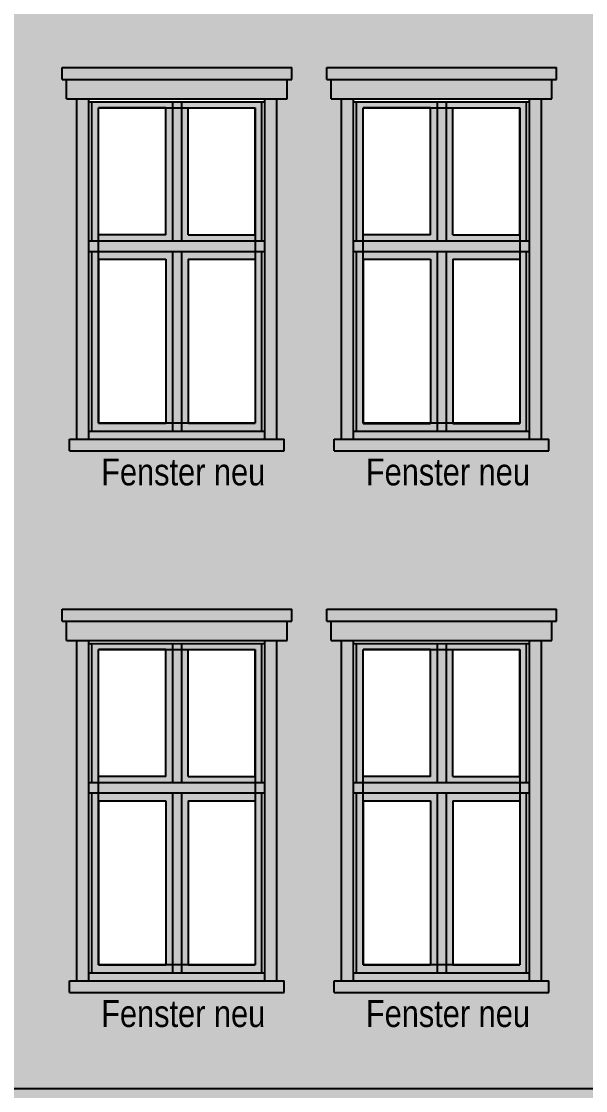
# Model space of a CAD drawing. Header units: metres. Extents: x 11 to 190, y 38 to 70.
# Drawn here: x 43.43 to 47.21, y 47.04 to 54.21 of the extents above; entities that cross this region are included whole.
import ezdxf
from ezdxf.enums import TextEntityAlignment as Align

# ---------------------------------------------------------------- set-up
doc = ezdxf.new("R2010")
doc.units = ezdxf.units.M
doc.header["$LTSCALE"] = 0.01
doc.header["$XCLIPFRAME"] = 2
doc.linetypes.add('AUSGEZOGEN', pattern=[1000, 1000, 0])
for name, color, linetype in [('A_Fensterrahmen', 1, 'CONTINUOUS'), ('A_Glasbild', 7, 'CONTINUOUS'), ('A_Schraff_Fassade_OG', 41, 'CONTINUOUS'), ('A_Schraff_Fensterrahmen', 255, 'CONTINUOUS'), ('A_Schraff_Gewaende', 23, 'CONTINUOUS'), ('A_Schraff_Sims', 17, 'CONTINUOUS'), ('A_TEXT', 2, 'CONTINUOUS'), ('FASSADE', 7, 'AUSGEZOGEN')]:
    doc.layers.add(name, color=color, linetype=linetype)
doc.styles.add('arial-n', font='ARIALN.TTF')
picture_1 = doc.add_image_def('image1.jpg', size_in_pixel=(60, 84))

msp = doc.modelspace()

# ---------------------------------------------------------------- hatches: boundary and pattern name
at = {"layer": 'A_Schraff_Fassade_OG'}
h = msp.add_hatch(color=256, dxfattribs=at)
h.paths.add_polyline_path([(36.2766, 57.2769), (36.2066, 57.2769), (36.2066, 57.4069), (36.1766, 57.4069), (36.1766, 57.4869), (37.7166, 57.4869), (37.7166, 57.4069), (37.6866, 57.4069), (37.6866, 57.2769), (37.6166, 57.2769), (37.6166, 56.0145), (38.1364, 56.0101), (38.1364, 57.2769), (38.0664, 57.2769), (38.0664, 57.4069), (38.0364, 57.4069), (38.0364, 57.4869), (39.5764, 57.4869), (39.5764, 57.4069), (39.5464, 57.4069), (39.5464, 57.2769), (39.4764, 57.2769), (39.4764, 55.9988), (40.0163, 55.9943), (40.0163, 57.2769), (39.9463, 57.2769), (39.9463, 57.4069), (39.9163, 57.4069), (39.9163, 57.4869), (41.4563, 57.4869), (41.4563, 57.4069), (41.4263, 57.4069), (41.4263, 57.2769), (41.3563, 57.2769), (41.3563, 55.983), (41.8962, 55.9784), (41.8962, 57.2769), (41.8262, 57.2769), (41.8262, 57.4069), (41.7962, 57.4069), (41.7962, 57.4869), (43.3362, 57.4869), (43.3362, 57.4069), (43.3062, 57.4069), (43.3062, 57.2769), (43.2362, 57.2769), (43.2362, 55.9671), (43.8014, 55.9624), (43.8014, 57.2769), (43.7314, 57.2769), (43.7314, 57.4069), (43.7014, 57.4069), (43.7014, 57.4869), (45.2414, 57.4869), (45.2414, 57.4069), (45.2114, 57.4069), (45.2114, 57.2769), (45.1414, 57.2769), (45.1414, 55.9511), (45.5763, 55.9474), (45.5763, 57.2769), (45.5063, 57.2769), (45.5063, 57.4069), (45.4763, 57.4069), (45.4763, 57.4869), (47.0163, 57.4869), (47.0163, 57.4069), (46.9863, 57.4069), (46.9863, 57.2769), (46.9163, 57.2769), (46.9163, 55.9361), (47.5311, 55.9309), (47.5311, 57.2769), (47.4611, 57.2769), (47.4611, 57.4069), (47.4311, 57.4069), (47.4311, 57.4869), (48.9711, 57.4869), (48.9711, 57.4069), (48.9411, 57.4069), (48.9411, 57.2769), (48.8711, 57.2769), (48.8711, 55.9196), (49.316, 55.9159), (49.316, 57.2769), (49.246, 57.2769), (49.246, 57.4069), (49.216, 57.4069), (49.216, 57.4869), (50.756, 57.4869), (50.756, 57.4069), (50.726, 57.4069), (50.726, 57.2769), (50.656, 57.2769), (50.656, 55.9046), (51.2604, 55.8995), (51.2604, 57.2769), (51.1904, 57.2769), (51.1904, 57.4069), (51.1604, 57.4069), (51.1604, 57.4869), (52.7004, 57.4869), (52.7004, 57.4069), (52.6704, 57.4069), (52.6704, 57.2769), (52.6004, 57.2769), (52.6004, 55.8882), (53.8467, 55.8777), (53.8467, 57.5884), (32.6003, 57.5884), (32.6003, 56.0568), (36.2766, 56.0258)])
h.paths.add_polyline_path([(53.8467, 55.8777), (52.6004, 55.8882), (52.6004, 54.9969), (52.6504, 54.9969), (52.6504, 54.9169), (51.2104, 54.9169), (51.2104, 54.9969), (51.2604, 54.9969), (51.2604, 55.8995), (50.656, 55.9046), (50.656, 54.9969), (50.706, 54.9969), (50.706, 54.9169), (49.266, 54.9169), (49.266, 54.9969), (49.316, 54.9969), (49.316, 55.9159), (48.8711, 55.9196), (48.8711, 54.9969), (48.9211, 54.9969), (48.9211, 54.9169), (47.4811, 54.9169), (47.4811, 54.9969), (47.5311, 54.9969), (47.5311, 55.9309), (46.9163, 55.9361), (46.9163, 54.9969), (46.9663, 54.9969), (46.9663, 54.9169), (45.5263, 54.9169), (45.5263, 54.9969), (45.5763, 54.9969), (45.5763, 55.9474), (45.1414, 55.9511), (45.1414, 54.9969), (45.1914, 54.9969), (45.1914, 54.9169), (43.7514, 54.9169), (43.7514, 54.9969), (43.8014, 54.9969), (43.8014, 55.9624), (43.2362, 55.9671), (43.2362, 54.9969), (43.2862, 54.9969), (43.2862, 54.9169), (41.8462, 54.9169), (41.8462, 54.9969), (41.8962, 54.9969), (41.8962, 55.9784), (41.3563, 55.983), (41.3563, 54.9969), (41.4063, 54.9969), (41.4063, 54.9169), (39.9663, 54.9169), (39.9663, 54.9969), (40.0163, 54.9969), (40.0163, 55.9943), (39.4764, 55.9988), (39.4764, 54.9969), (39.5264, 54.9969), (39.5264, 54.9169), (38.0864, 54.9169), (38.0864, 54.9969), (38.1364, 54.9969), (38.1364, 56.0101), (37.6166, 56.0145), (37.6166, 54.9969), (37.6666, 54.9969), (37.6666, 54.9169), (36.2266, 54.9169), (36.2266, 54.9969), (36.2766, 54.9969), (36.2766, 56.0258), (32.6003, 56.0568), (32.6003, 52.3124), (36.2766, 52.3124), (36.2766, 53.6909), (36.2066, 53.6909), (36.2066, 53.8209), (36.1766, 53.8209), (36.1766, 53.9009), (37.7166, 53.9009), (37.7166, 53.8209), (37.6866, 53.8209), (37.6866, 53.6909), (37.6166, 53.6909), (37.6166, 52.3124), (38.1364, 52.3124), (38.1364, 53.6909), (38.0664, 53.6909), (38.0664, 53.8209), (38.0364, 53.8209), (38.0364, 53.9009), (39.5764, 53.9009), (39.5764, 53.8209), (39.5464, 53.8209), (39.5464, 53.6909), (39.4764, 53.6909), (39.4764, 52.3124), (40.0163, 52.3124), (40.0163, 53.6909), (39.9463, 53.6909), (39.9463, 53.8209), (39.9163, 53.8209), (39.9163, 53.9009), (41.4563, 53.9009), (41.4563, 53.8209), (41.4263, 53.8209), (41.4263, 53.6909), (41.3563, 53.6909), (41.3563, 52.3124), (41.8962, 52.3124), (41.8962, 53.6909), (41.8262, 53.6909), (41.8262, 53.8209), (41.7962, 53.8209), (41.7962, 53.9009), (43.3362, 53.9009), (43.3362, 53.8209), (43.3062, 53.8209), (43.3062, 53.6909), (43.2362, 53.6909), (43.2362, 52.3124), (43.8014, 52.3124), (43.8014, 53.6909), (43.7314, 53.6909), (43.7314, 53.8209), (43.7014, 53.8209), (43.7014, 53.9009), (45.2414, 53.9009), (45.2414, 53.8209), (45.2114, 53.8209), (45.2114, 53.6909), (45.1414, 53.6909), (45.1414, 52.3124), (45.5763, 52.3124), (45.5763, 53.6909), (45.5063, 53.6909), (45.5063, 53.8209), (45.4763, 53.8209), (45.4763, 53.9009), (47.0163, 53.9009), (47.0163, 53.8209), (46.9863, 53.8209), (46.9863, 53.6909), (46.9163, 53.6909), (46.9163, 52.3124), (47.5311, 52.3124), (47.5311, 53.6909), (47.4611, 53.6909), (47.4611, 53.8209), (47.4311, 53.8209), (47.4311, 53.9009), (48.9711, 53.9009), (48.9711, 53.8209), (48.9411, 53.8209), (48.9411, 53.6909), (48.8711, 53.6909), (48.8711, 52.3124), (49.316, 52.3124), (49.316, 53.6909), (49.246, 53.6909), (49.246, 53.8209), (49.216, 53.8209), (49.216, 53.9009), (50.756, 53.9009), (50.756, 53.8209), (50.726, 53.8209), (50.726, 53.6909), (50.656, 53.6909), (50.656, 52.3124), (51.2604, 52.3124), (51.2604, 53.6909), (51.1904, 53.6909), (51.1904, 53.8209), (51.1604, 53.8209), (51.1604, 53.9009), (52.7004, 53.9009), (52.7004, 53.8209), (52.6704, 53.8209), (52.6704, 53.6909), (52.6004, 53.6909), (52.6004, 52.3124), (53.8467, 52.3124)])
h.paths.add_polyline_path([(53.8467, 52.3124), (52.6004, 52.3124), (52.6004, 51.4109), (52.6504, 51.4109), (52.6504, 51.3309), (51.2104, 51.3309), (51.2104, 51.4109), (51.2604, 51.4109), (51.2604, 52.3124), (50.656, 52.3124), (50.656, 51.4109), (50.706, 51.4109), (50.706, 51.3309), (49.266, 51.3309), (49.266, 51.4109), (49.316, 51.4109), (49.316, 52.3124), (48.8711, 52.3124), (48.8711, 51.4109), (48.9211, 51.4109), (48.9211, 51.3309), (47.4811, 51.3309), (47.4811, 51.4109), (47.5311, 51.4109), (47.5311, 52.3124), (46.9163, 52.3124), (46.9163, 51.4109), (46.9663, 51.4109), (46.9663, 51.3309), (45.5263, 51.3309), (45.5263, 51.4109), (45.5763, 51.4109), (45.5763, 52.3124), (45.1414, 52.3124), (45.1414, 51.4109), (45.1914, 51.4109), (45.1914, 51.3309), (43.7514, 51.3309), (43.7514, 51.4109), (43.8014, 51.4109), (43.8014, 52.3124), (43.2362, 52.3124), (43.2362, 51.4109), (43.2862, 51.4109), (43.2862, 51.3309), (41.8462, 51.3309), (41.8462, 51.4109), (41.8962, 51.4109), (41.8962, 52.3124), (41.3563, 52.3124), (41.3563, 51.4109), (41.4063, 51.4109), (41.4063, 51.3309), (39.9663, 51.3309), (39.9663, 51.4109), (40.0163, 51.4109), (40.0163, 52.3124), (39.4764, 52.3124), (39.4764, 51.4109), (39.5264, 51.4109), (39.5264, 51.3309), (38.0864, 51.3309), (38.0864, 51.4109), (38.1364, 51.4109), (38.1364, 52.3124), (37.6166, 52.3124), (37.6166, 51.4109), (37.6666, 51.4109), (37.6666, 51.3309), (36.2266, 51.3309), (36.2266, 51.4109), (36.2766, 51.4109), (36.2766, 52.3124), (32.6003, 52.3124), (32.6003, 49.2324), (36.2766, 49.2324), (36.2766, 50.061), (36.2066, 50.061), (36.2066, 50.191), (36.1766, 50.191), (36.1766, 50.271), (37.7166, 50.271), (37.7166, 50.191), (37.6866, 50.191), (37.6866, 50.061), (37.6166, 50.061), (37.6166, 49.2324), (38.1364, 49.2324), (38.1364, 50.061), (38.0664, 50.061), (38.0664, 50.191), (38.0364, 50.191), (38.0364, 50.271), (39.5764, 50.271), (39.5764, 50.191), (39.5464, 50.191), (39.5464, 50.061), (39.4764, 50.061), (39.4764, 49.2324), (40.0163, 49.2324), (40.0163, 50.061), (39.9463, 50.061), (39.9463, 50.191), (39.9163, 50.191), (39.9163, 50.271), (41.4563, 50.271), (41.4563, 50.191), (41.4263, 50.191), (41.4263, 50.061), (41.3563, 50.061), (41.3563, 49.2324), (41.8962, 49.2324), (41.8962, 50.061), (41.8262, 50.061), (41.8262, 50.191), (41.7962, 50.191), (41.7962, 50.271), (43.3362, 50.271), (43.3362, 50.191), (43.3062, 50.191), (43.3062, 50.061), (43.2362, 50.061), (43.2362, 49.2324), (43.8014, 49.2324), (43.8014, 50.061), (43.7314, 50.061), (43.7314, 50.191), (43.7014, 50.191), (43.7014, 50.271), (45.2414, 50.271), (45.2414, 50.191), (45.2114, 50.191), (45.2114, 50.061), (45.1414, 50.061), (45.1414, 49.2324), (45.5763, 49.2324), (45.5763, 50.061), (45.5063, 50.061), (45.5063, 50.191), (45.4763, 50.191), (45.4763, 50.271), (47.0163, 50.271), (47.0163, 50.191), (46.9863, 50.191), (46.9863, 50.061), (46.9163, 50.061), (46.9163, 49.2324), (47.5311, 49.2324), (47.5311, 50.061), (47.4611, 50.061), (47.4611, 50.191), (47.4311, 50.191), (47.4311, 50.271), (48.9711, 50.271), (48.9711, 50.191), (48.9411, 50.191), (48.9411, 50.061), (48.8711, 50.061), (48.8711, 49.2324), (49.316, 49.2324), (49.316, 50.061), (49.246, 50.061), (49.246, 50.191), (49.216, 50.191), (49.216, 50.271), (50.756, 50.271), (50.756, 50.191), (50.726, 50.191), (50.726, 50.061), (50.656, 50.061), (50.656, 49.2324), (51.2604, 49.2324), (51.2604, 50.061), (51.1904, 50.061), (51.1904, 50.191), (51.1604, 50.191), (51.1604, 50.271), (52.7004, 50.271), (52.7004, 50.191), (52.6704, 50.191), (52.6704, 50.061), (52.6004, 50.061), (52.6004, 49.2324), (53.8467, 49.2324)])
h.paths.add_polyline_path([(36.2766, 49.2324), (32.6003, 49.2324), (32.6003, 47.058), (53.8467, 47.058), (53.8467, 49.2324), (52.6004, 49.2324), (52.6004, 47.781), (52.6504, 47.781), (52.6504, 47.701), (51.2104, 47.701), (51.2104, 47.781), (51.2604, 47.781), (51.2604, 49.2324), (50.656, 49.2324), (50.656, 47.781), (50.706, 47.781), (50.706, 47.701), (49.266, 47.701), (49.266, 47.781), (49.316, 47.781), (49.316, 49.2324), (48.8711, 49.2324), (48.8711, 47.781), (48.9211, 47.781), (48.9211, 47.701), (47.4811, 47.701), (47.4811, 47.781), (47.5311, 47.781), (47.5311, 49.2324), (46.9163, 49.2324), (46.9163, 47.781), (46.9663, 47.781), (46.9663, 47.701), (45.5263, 47.701), (45.5263, 47.781), (45.5763, 47.781), (45.5763, 49.2324), (45.1414, 49.2324), (45.1414, 47.781), (45.1914, 47.781), (45.1914, 47.701), (43.7514, 47.701), (43.7514, 47.781), (43.8014, 47.781), (43.8014, 49.2324), (43.2362, 49.2324), (43.2362, 47.781), (43.2862, 47.781), (43.2862, 47.701), (41.8462, 47.701), (41.8462, 47.781), (41.8962, 47.781), (41.8962, 49.2324), (41.3563, 49.2324), (41.3563, 47.781), (41.4063, 47.781), (41.4063, 47.701), (39.9663, 47.701), (39.9663, 47.781), (40.0163, 47.781), (40.0163, 49.2324), (39.4764, 49.2324), (39.4764, 47.781), (39.5264, 47.781), (39.5264, 47.701), (38.0864, 47.701), (38.0864, 47.781), (38.1364, 47.781), (38.1364, 49.2324), (37.6166, 49.2324), (37.6166, 47.781), (37.6666, 47.781), (37.6666, 47.701), (36.2266, 47.701), (36.2266, 47.781), (36.2766, 47.781)])
at = {"layer": 'A_Schraff_Fensterrahmen'}
h = msp.add_hatch(color=256, dxfattribs=at)
h.paths.add_polyline_path([(44.4414, 53.6709), (43.9014, 53.6709), (43.9014, 52.739), (44.4414, 52.739)])
h.paths.add_polyline_path([(44.3964, 53.63), (44.3964, 52.78), (43.9464, 52.78), (43.9464, 53.63)], flags=16)
h.paths.add_polyline_path([(45.0414, 53.6709), (44.5014, 53.6709), (44.5014, 52.739), (45.0414, 52.739)])
h.paths.add_polyline_path([(44.5464, 53.63), (44.9964, 53.63), (44.9964, 52.78), (44.5464, 52.78)], flags=16)
h.paths.add_polyline_path([(44.5014, 53.6709), (44.4414, 53.6709), (44.4414, 52.739), (44.5014, 52.739)])
h.paths.add_polyline_path([(44.4414, 52.6689), (43.9014, 52.6689), (43.9014, 51.4636), (44.4414, 51.4636)])
h.paths.add_polyline_path([(44.3964, 52.6163), (44.3964, 51.5163), (43.9464, 51.5163), (43.9464, 52.6163)], flags=16)
h.paths.add_polyline_path([(45.0414, 52.6689), (44.5014, 52.6689), (44.5014, 51.4636), (45.0414, 51.4636)])
h.paths.add_polyline_path([(44.9964, 52.6163), (44.9964, 51.5163), (44.5464, 51.5163), (44.5464, 52.6163)], flags=16)
h.paths.add_polyline_path([(44.5014, 52.6689), (44.4414, 52.6689), (44.4414, 51.4636), (44.5014, 51.4636)])
h.paths.add_polyline_path([(45.0614, 52.7062), (43.8814, 52.7062), (43.8814, 52.6689), (45.0614, 52.6689)])
h.paths.add_polyline_path([(45.0614, 52.739), (43.8814, 52.739), (43.8814, 52.7062), (45.0614, 52.7062)])
h.paths.add_polyline_path([(45.0614, 51.4636), (43.8814, 51.4636), (43.8814, 51.4109), (45.0614, 51.4109)])
h = msp.add_hatch(color=256, dxfattribs=at)
h.paths.add_polyline_path([(46.2163, 53.6709), (45.6763, 53.6709), (45.6763, 52.739), (46.2163, 52.739)])
h.paths.add_polyline_path([(46.1713, 53.63), (46.1713, 52.78), (45.7213, 52.78), (45.7213, 53.63)], flags=16)
h.paths.add_polyline_path([(46.8163, 53.6709), (46.2763, 53.6709), (46.2763, 52.739), (46.8163, 52.739)])
h.paths.add_polyline_path([(46.3213, 53.63), (46.7713, 53.63), (46.7713, 52.78), (46.3213, 52.78)], flags=16)
h.paths.add_polyline_path([(46.2763, 53.6709), (46.2163, 53.6709), (46.2163, 52.739), (46.2763, 52.739)])
h.paths.add_polyline_path([(46.2163, 52.6689), (45.6763, 52.6689), (45.6763, 51.4636), (46.2163, 51.4636)])
h.paths.add_polyline_path([(46.1713, 52.6162), (46.1713, 51.5162), (45.7213, 51.5162), (45.7213, 52.6162)], flags=16)
h.paths.add_polyline_path([(46.8163, 52.6689), (46.2763, 52.6689), (46.2763, 51.4636), (46.8163, 51.4636)])
h.paths.add_polyline_path([(46.7713, 52.6162), (46.7713, 51.5162), (46.3213, 51.5162), (46.3213, 52.6162)], flags=16)
h.paths.add_polyline_path([(46.2763, 52.6689), (46.2163, 52.6689), (46.2163, 51.4636), (46.2763, 51.4636)])
h.paths.add_polyline_path([(46.8363, 52.7062), (45.6563, 52.7062), (45.6563, 52.6689), (46.8363, 52.6689)])
h.paths.add_polyline_path([(46.8363, 52.739), (45.6563, 52.739), (45.6563, 52.7062), (46.8363, 52.7062)])
h.paths.add_polyline_path([(46.8363, 51.4636), (45.6563, 51.4636), (45.6563, 51.4109), (46.8363, 51.4109)])
h = msp.add_hatch(color=256, dxfattribs=at)
h.paths.add_polyline_path([(44.4414, 50.041), (43.9014, 50.041), (43.9014, 49.1091), (44.4414, 49.1091)])
h.paths.add_polyline_path([(44.3964, 50.0001), (44.3964, 49.1501), (43.9464, 49.1501), (43.9464, 50.0001)], flags=16)
h.paths.add_polyline_path([(45.0414, 50.041), (44.5014, 50.041), (44.5014, 49.1091), (45.0414, 49.1091)])
h.paths.add_polyline_path([(44.5464, 50.0001), (44.9964, 50.0001), (44.9964, 49.1501), (44.5464, 49.1501)], flags=16)
h.paths.add_polyline_path([(44.5014, 50.041), (44.4414, 50.041), (44.4414, 49.1091), (44.5014, 49.1091)])
h.paths.add_polyline_path([(44.4414, 49.039), (43.9014, 49.039), (43.9014, 47.8337), (44.4414, 47.8337)])
h.paths.add_polyline_path([(44.3964, 48.9863), (44.3964, 47.8863), (43.9464, 47.8863), (43.9464, 48.9863)], flags=16)
h.paths.add_polyline_path([(45.0414, 49.039), (44.5014, 49.039), (44.5014, 47.8337), (45.0414, 47.8337)])
h.paths.add_polyline_path([(44.9964, 48.9863), (44.9964, 47.8863), (44.5464, 47.8863), (44.5464, 48.9863)], flags=16)
h.paths.add_polyline_path([(44.5014, 49.039), (44.4414, 49.039), (44.4414, 47.8337), (44.5014, 47.8337)])
h.paths.add_polyline_path([(45.0614, 49.0763), (43.8814, 49.0763), (43.8814, 49.039), (45.0614, 49.039)])
h.paths.add_polyline_path([(45.0614, 49.1091), (43.8814, 49.1091), (43.8814, 49.0763), (45.0614, 49.0763)])
h.paths.add_polyline_path([(45.0614, 47.8337), (43.8814, 47.8337), (43.8814, 47.781), (45.0614, 47.781)])
h = msp.add_hatch(color=256, dxfattribs=at)
h.paths.add_polyline_path([(46.2163, 50.041), (45.6763, 50.041), (45.6763, 49.1091), (46.2163, 49.1091)])
h.paths.add_polyline_path([(46.1713, 50), (46.1713, 49.15), (45.7213, 49.15), (45.7213, 50)], flags=16)
h.paths.add_polyline_path([(46.8163, 50.041), (46.2763, 50.041), (46.2763, 49.1091), (46.8163, 49.1091)])
h.paths.add_polyline_path([(46.3213, 50), (46.7713, 50), (46.7713, 49.15), (46.3213, 49.15)], flags=16)
h.paths.add_polyline_path([(46.2763, 50.041), (46.2163, 50.041), (46.2163, 49.1091), (46.2763, 49.1091)])
h.paths.add_polyline_path([(46.2163, 49.039), (45.6763, 49.039), (45.6763, 47.8337), (46.2163, 47.8337)])
h.paths.add_polyline_path([(46.1713, 48.9863), (46.1713, 47.8863), (45.7213, 47.8863), (45.7213, 48.9863)], flags=16)
h.paths.add_polyline_path([(46.8163, 49.039), (46.2763, 49.039), (46.2763, 47.8337), (46.8163, 47.8337)])
h.paths.add_polyline_path([(46.7713, 48.9863), (46.7713, 47.8863), (46.3213, 47.8863), (46.3213, 48.9863)], flags=16)
h.paths.add_polyline_path([(46.2763, 49.039), (46.2163, 49.039), (46.2163, 47.8337), (46.2763, 47.8337)])
h.paths.add_polyline_path([(46.8363, 49.0763), (45.6563, 49.0763), (45.6563, 49.039), (46.8363, 49.039)])
h.paths.add_polyline_path([(46.8363, 49.1091), (45.6563, 49.1091), (45.6563, 49.0763), (46.8363, 49.0763)])
h.paths.add_polyline_path([(46.8363, 47.8337), (45.6563, 47.8337), (45.6563, 47.781), (46.8363, 47.781)])
at = {"layer": 'A_Schraff_Gewaende'}
h = msp.add_hatch(color=256, dxfattribs=at)
h.dxf.hatch_style = 1
h.paths.add_polyline_path([(45.2414, 53.9009), (43.7014, 53.9009), (43.7014, 53.8209), (45.2414, 53.8209)])
h.paths.add_polyline_path([(45.2114, 53.8209), (43.7314, 53.8209), (43.7314, 53.6909), (45.2114, 53.6909)])
h.paths.add_polyline_path([(43.8814, 53.6909), (43.8014, 53.6909), (43.8014, 51.4109), (43.8814, 51.4109)])
h.paths.add_polyline_path([(45.1414, 53.6909), (45.0614, 53.6909), (45.0614, 51.4109), (45.1414, 51.4109)])
h.paths.add_polyline_path([(45.0614, 51.4636), (43.8814, 51.4636), (43.8814, 51.4109), (45.0614, 51.4109)])
h.paths.add_polyline_path([(45.2414, 51.4109), (43.7014, 51.4109), (43.7014, 51.3309), (45.2414, 51.3309)])
h = msp.add_hatch(color=256, dxfattribs=at)
h.dxf.hatch_style = 1
h.paths.add_polyline_path([(47.0163, 53.9009), (45.4763, 53.9009), (45.4763, 53.8209), (47.0163, 53.8209)])
h.paths.add_polyline_path([(46.9863, 53.8209), (45.5063, 53.8209), (45.5063, 53.6909), (46.9863, 53.6909)])
h.paths.add_polyline_path([(45.6563, 53.6909), (45.5763, 53.6909), (45.5763, 51.4109), (45.6563, 51.4109)])
h.paths.add_polyline_path([(46.9163, 53.6909), (46.8363, 53.6909), (46.8363, 51.4109), (46.9163, 51.4109)])
h.paths.add_polyline_path([(46.8363, 51.4636), (45.6563, 51.4636), (45.6563, 51.4109), (46.8363, 51.4109)])
h.paths.add_polyline_path([(47.0163, 51.4109), (45.4763, 51.4109), (45.4763, 51.3309), (47.0163, 51.3309)])
h = msp.add_hatch(color=256, dxfattribs=at)
h.dxf.hatch_style = 1
h.paths.add_polyline_path([(45.2414, 50.271), (43.7014, 50.271), (43.7014, 50.191), (45.2414, 50.191)])
h.paths.add_polyline_path([(45.2114, 50.191), (43.7314, 50.191), (43.7314, 50.061), (45.2114, 50.061)])
h.paths.add_polyline_path([(43.8814, 50.061), (43.8014, 50.061), (43.8014, 47.781), (43.8814, 47.781)])
h.paths.add_polyline_path([(45.1414, 50.061), (45.0614, 50.061), (45.0614, 47.781), (45.1414, 47.781)])
h.paths.add_polyline_path([(45.0614, 47.8337), (43.8814, 47.8337), (43.8814, 47.781), (45.0614, 47.781)])
h.paths.add_polyline_path([(45.2414, 47.781), (43.7014, 47.781), (43.7014, 47.701), (45.2414, 47.701)])
h = msp.add_hatch(color=256, dxfattribs=at)
h.dxf.hatch_style = 1
h.paths.add_polyline_path([(47.0163, 50.271), (45.4763, 50.271), (45.4763, 50.191), (47.0163, 50.191)])
h.paths.add_polyline_path([(46.9863, 50.191), (45.5063, 50.191), (45.5063, 50.061), (46.9863, 50.061)])
h.paths.add_polyline_path([(45.6563, 50.061), (45.5763, 50.061), (45.5763, 47.781), (45.6563, 47.781)])
h.paths.add_polyline_path([(46.9163, 50.061), (46.8363, 50.061), (46.8363, 47.781), (46.9163, 47.781)])
h.paths.add_polyline_path([(46.8363, 47.8337), (45.6563, 47.8337), (45.6563, 47.781), (46.8363, 47.781)])
h.paths.add_polyline_path([(47.0163, 47.781), (45.4763, 47.781), (45.4763, 47.701), (47.0163, 47.701)])
at = {"layer": 'A_Schraff_Sims'}
msp.add_hatch(color=256, dxfattribs=at).paths.add_polyline_path([(55.2957, 47.058), (31.1013, 47.058), (31.1013, 46.9703), (55.2957, 46.9703)])

# ---------------------------------------------------------------- linework, layer by layer
at = {"layer": 'A_Fensterrahmen'}
for p, q in [((43.8814, 53.6709), (45.0614, 53.6709)), ((43.9014, 52.739), (43.9014, 53.6709)), ((44.3964, 53.63), (43.9464, 53.63)), ((43.9464, 52.78), (43.9464, 53.63)), ((44.3964, 52.78), (44.3964, 53.63)), ((44.4414, 53.6709), (44.4414, 52.739)), ((44.5014, 53.6709), (44.5014, 52.739)), ((44.5464, 53.63), (44.9964, 53.63)), ((44.5464, 52.78), (44.5464, 53.63)), ((44.9964, 52.78), (44.9964, 53.63)), ((45.0414, 52.739), (45.0414, 53.6709)), ((45.6563, 53.6709), (46.8363, 53.6709)), ((45.6763, 52.739), (45.6763, 53.6709)), ((46.1713, 53.63), (45.7213, 53.63)), ((45.7213, 52.78), (45.7213, 53.63)), ((46.1713, 52.78), (46.1713, 53.63)), ((46.2163, 53.6709), (46.2163, 52.739)), ((46.2763, 53.6709), (46.2763, 52.739)), ((46.3213, 53.63), (46.7713, 53.63)), ((46.3213, 52.78), (46.3213, 53.63)), ((46.7713, 52.78), (46.7713, 53.63)), ((46.8163, 52.739), (46.8163, 53.6709)), ((44.3964, 52.78), (43.9464, 52.78)), ((44.5464, 52.78), (44.9964, 52.78)), ((46.1713, 52.78), (45.7213, 52.78)), ((46.3213, 52.78), (46.7713, 52.78)), ((43.8814, 52.739), (45.0614, 52.739)), ((45.6563, 52.739), (46.8363, 52.739)), ((43.8814, 52.6689), (45.0614, 52.6689)), ((43.9014, 51.4636), (43.9014, 52.6689)), ((43.9464, 52.6163), (43.9464, 51.5163)), ((43.9464, 52.6163), (44.3964, 52.6163)), ((44.3964, 52.6163), (44.3964, 51.5163)), ((44.4414, 52.6689), (44.4414, 51.4636)), ((44.5014, 52.6689), (44.5014, 51.4636)), ((44.5464, 52.6163), (44.9964, 52.6163)), ((44.5464, 52.6163), (44.5464, 51.5163)), ((44.9964, 52.6163), (44.9964, 51.5163)), ((45.0414, 51.4636), (45.0414, 52.6689)), ((45.6563, 52.6689), (46.8363, 52.6689)), ((45.6763, 51.4636), (45.6763, 52.6689)), ((45.7213, 52.6162), (45.7213, 51.5162)), ((45.7213, 52.6162), (46.1713, 52.6162)), ((46.1713, 52.6162), (46.1713, 51.5162)), ((46.2163, 52.6689), (46.2163, 51.4636)), ((46.2763, 52.6689), (46.2763, 51.4636)), ((46.3213, 52.6162), (46.3213, 51.5162)), ((46.3213, 52.6162), (46.7713, 52.6162)), ((46.7713, 52.6162), (46.7713, 51.5162)), ((46.8163, 51.4636), (46.8163, 52.6689)), ((43.8814, 51.4636), (45.0614, 51.4636)), ((43.9464, 51.5163), (44.3964, 51.5163)), ((44.5464, 51.5163), (44.9964, 51.5163)), ((45.6563, 51.4636), (46.8363, 51.4636)), ((45.7213, 51.5162), (46.1713, 51.5162)), ((46.3213, 51.5162), (46.7713, 51.5162)), ((43.8814, 50.041), (45.0614, 50.041)), ((43.9014, 49.1091), (43.9014, 50.041)), ((44.4414, 50.041), (44.4414, 49.1091)), ((44.5014, 50.041), (44.5014, 49.1091)), ((45.0414, 49.1091), (45.0414, 50.041)), ((45.6563, 50.041), (46.8363, 50.041)), ((45.6763, 49.1091), (45.6763, 50.041)), ((46.2163, 50.041), (46.2163, 49.1091)), ((46.2763, 50.041), (46.2763, 49.1091)), ((46.8163, 49.1091), (46.8163, 50.041)), ((43.9464, 49.1501), (43.9464, 50.0001)), ((44.3964, 50.0001), (43.9464, 50.0001)), ((44.3964, 49.1501), (44.3964, 50.0001)), ((44.5464, 50.0001), (44.9964, 50.0001)), ((44.5464, 49.1501), (44.5464, 50.0001)), ((44.9964, 49.1501), (44.9964, 50.0001)), ((45.7213, 49.15), (45.7213, 50)), ((46.1713, 50), (45.7213, 50)), ((46.1713, 49.15), (46.1713, 50)), ((46.3213, 50), (46.7713, 50)), ((46.3213, 49.15), (46.3213, 50)), ((46.7713, 49.15), (46.7713, 50)), ((43.8814, 49.1091), (45.0614, 49.1091)), ((44.3964, 49.1501), (43.9464, 49.1501)), ((44.5464, 49.1501), (44.9964, 49.1501)), ((45.6563, 49.1091), (46.8363, 49.1091)), ((46.1713, 49.15), (45.7213, 49.15)), ((46.3213, 49.15), (46.7713, 49.15)), ((43.8814, 49.039), (45.0614, 49.039)), ((43.9014, 47.8337), (43.9014, 49.039)), ((44.4414, 49.039), (44.4414, 47.8337)), ((44.5014, 49.039), (44.5014, 47.8337)), ((45.0414, 47.8337), (45.0414, 49.039)), ((45.6563, 49.039), (46.8363, 49.039)), ((45.6763, 47.8337), (45.6763, 49.039)), ((46.2163, 49.039), (46.2163, 47.8337)), ((46.2763, 49.039), (46.2763, 47.8337)), ((46.8163, 47.8337), (46.8163, 49.039)), ((43.9464, 48.9863), (43.9464, 47.8863)), ((43.9464, 48.9863), (44.3964, 48.9863)), ((44.3964, 48.9863), (44.3964, 47.8863)), ((44.5464, 48.9863), (44.9964, 48.9863)), ((44.5464, 48.9863), (44.5464, 47.8863)), ((44.9964, 48.9863), (44.9964, 47.8863)), ((45.7213, 48.9863), (45.7213, 47.8863)), ((45.7213, 48.9863), (46.1713, 48.9863)), ((46.1713, 48.9863), (46.1713, 47.8863)), ((46.3213, 48.9863), (46.7713, 48.9863)), ((46.3213, 48.9863), (46.3213, 47.8863)), ((46.7713, 48.9863), (46.7713, 47.8863)), ((43.9464, 47.8863), (44.3964, 47.8863)), ((44.5464, 47.8863), (44.9964, 47.8863)), ((45.7213, 47.8863), (46.1713, 47.8863)), ((46.3213, 47.8863), (46.7713, 47.8863)), ((43.8814, 47.8337), (45.0614, 47.8337)), ((45.6563, 47.8337), (46.8363, 47.8337))]:
    msp.add_line(p, q, dxfattribs=at)
at = {"layer": 'FASSADE'}
for p, q in [((43.7014, 53.9009), (45.2414, 53.9009)), ((43.7014, 53.8209), (43.7014, 53.9009)), ((45.2414, 53.8209), (45.2414, 53.9009)), ((45.4763, 53.9009), (47.0163, 53.9009)), ((45.4763, 53.8209), (45.4763, 53.9009)), ((47.0163, 53.8209), (47.0163, 53.9009)), ((43.7014, 53.8209), (45.2414, 53.8209)), ((43.7314, 53.6909), (43.7314, 53.8209)), ((45.2114, 53.6909), (45.2114, 53.8209)), ((45.4763, 53.8209), (47.0163, 53.8209)), ((45.5063, 53.6909), (45.5063, 53.8209)), ((46.9863, 53.6909), (46.9863, 53.8209)), ((43.7314, 53.6909), (45.2114, 53.6909)), ((43.8014, 51.4109), (43.8014, 53.6909)), ((43.8814, 51.4109), (43.8814, 53.6909)), ((45.0614, 51.4109), (45.0614, 53.6909)), ((45.1414, 51.4109), (45.1414, 53.6909)), ((45.5063, 53.6909), (46.9863, 53.6909)), ((45.5763, 51.4109), (45.5763, 53.6909)), ((45.6563, 51.4109), (45.6563, 53.6909)), ((46.8363, 51.4109), (46.8363, 53.6909)), ((46.9163, 51.4109), (46.9163, 53.6909)), ((43.7514, 51.4109), (45.1914, 51.4109)), ((43.7514, 51.3309), (43.7514, 51.4109)), ((45.1914, 51.3309), (45.1914, 51.4109)), ((45.5263, 51.4109), (46.9663, 51.4109)), ((45.5263, 51.3309), (45.5263, 51.4109)), ((46.9663, 51.3309), (46.9663, 51.4109)), ((43.7514, 51.3309), (45.1914, 51.3309)), ((45.5263, 51.3309), (46.9663, 51.3309)), ((43.7014, 50.271), (45.2414, 50.271)), ((43.7014, 50.191), (43.7014, 50.271)), ((45.2414, 50.191), (45.2414, 50.271)), ((45.4763, 50.271), (47.0163, 50.271)), ((45.4763, 50.191), (45.4763, 50.271)), ((47.0163, 50.191), (47.0163, 50.271)), ((43.7014, 50.191), (45.2414, 50.191)), ((43.7314, 50.061), (43.7314, 50.191)), ((45.2114, 50.061), (45.2114, 50.191)), ((45.4763, 50.191), (47.0163, 50.191)), ((45.5063, 50.061), (45.5063, 50.191)), ((46.9863, 50.061), (46.9863, 50.191)), ((43.7314, 50.061), (45.2114, 50.061)), ((43.8014, 47.781), (43.8014, 50.061)), ((43.8814, 47.781), (43.8814, 50.061)), ((45.0614, 47.781), (45.0614, 50.061)), ((45.1414, 47.781), (45.1414, 50.061)), ((45.5063, 50.061), (46.9863, 50.061)), ((45.5763, 47.781), (45.5763, 50.061)), ((45.6563, 47.781), (45.6563, 50.061)), ((46.8363, 47.781), (46.8363, 50.061)), ((46.9163, 47.781), (46.9163, 50.061)), ((43.7514, 47.781), (45.1914, 47.781)), ((43.7514, 47.701), (43.7514, 47.781)), ((45.1914, 47.701), (45.1914, 47.781)), ((45.5263, 47.781), (46.9663, 47.781)), ((45.5263, 47.701), (45.5263, 47.781)), ((46.9663, 47.701), (46.9663, 47.781)), ((43.7514, 47.701), (45.1914, 47.701)), ((45.5263, 47.701), (46.9663, 47.701)), ((31.1013, 47.058), (55.2957, 47.058))]:
    msp.add_line(p, q, dxfattribs=at)

# ---------------------------------------------------------------- texts
at = {"layer": 'A_TEXT', "linetype": 'Continuous', "style": 'arial-n'}
for p in [(44.5139, 51.0465), (46.2888, 51.0465), (44.5139, 47.4166), (46.2888, 47.4166)]:
    msp.add_text('Fenster neu', height=0.18, dxfattribs=at).set_placement(p, align=Align.BOTTOM_CENTER)

# ---------------------------------------------------------------- pictures from other files: only their frames are drawn
at = {"layer": 'A_Glasbild'}
image = msp.add_image(picture_1, insert=(45.4769, 53.63), size_in_units=(1.5305, 2.1427), rotation=180, dxfattribs=at)
image.set_boundary_path([(18.337, 0.637), (59.5, 83.5)])
image = msp.add_image(picture_1, insert=(47.2518, 53.63), size_in_units=(1.5305, 2.1427), rotation=180, dxfattribs=at)
image.set_boundary_path([(18.337, 0.637), (59.5, 83.5)])
image = msp.add_image(picture_1, insert=(45.4769, 50.0001), size_in_units=(1.5305, 2.1427), rotation=180, dxfattribs=at)
image.set_boundary_path([(18.337, 0.637), (59.5, 83.5)])
image = msp.add_image(picture_1, insert=(47.2518, 50), size_in_units=(1.5305, 2.1427), rotation=180, dxfattribs=at)
image.set_boundary_path([(18.337, 0.637), (59.5, 83.5)])

doc.saveas('drawing.dxf')
